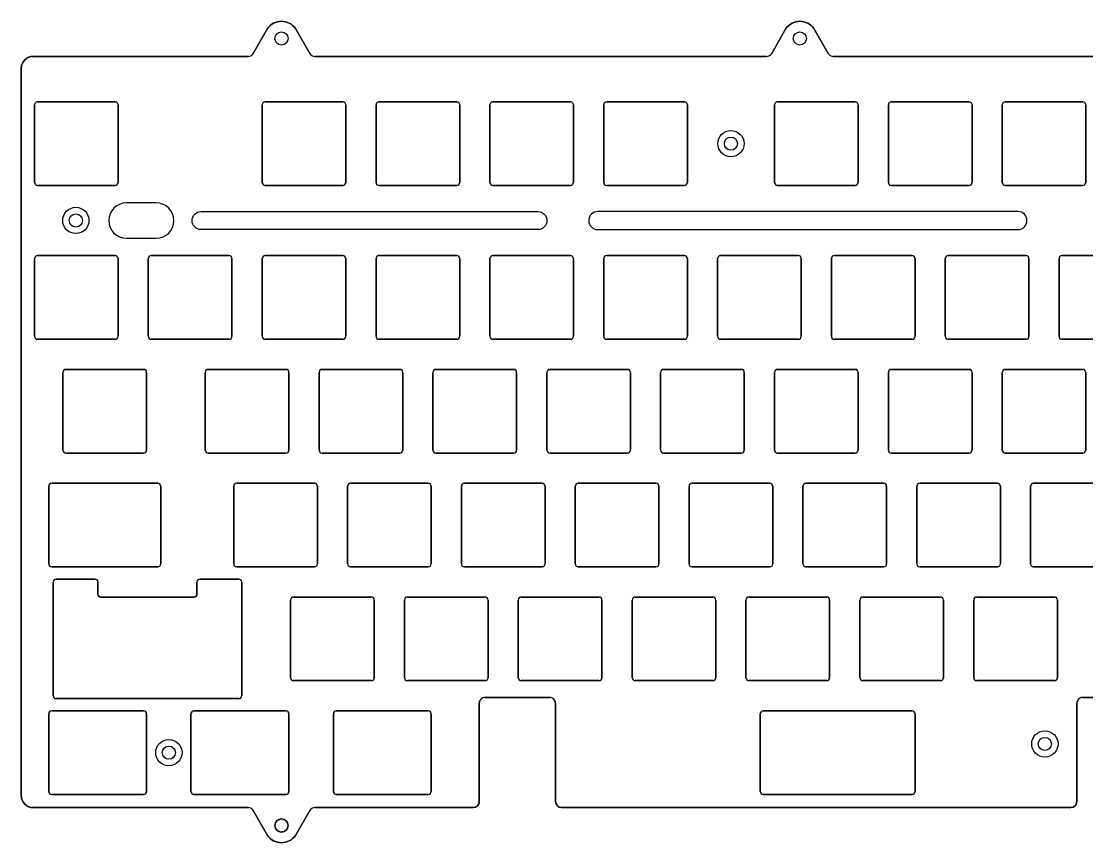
# Model space of a CAD drawing. Header units: millimetres. Extents: x 0 to 347, y -132 to 6.
# Drawn here: x 0.2 to 178.4, y -131.6 to 5.9 of the extents above; entities that cross this region are included whole.
import ezdxf

# ---------------------------------------------------------------- set-up
doc = ezdxf.new("R2010")
doc.units = ezdxf.units.MM
doc.layers.get('0').update_dxf_attribs({"linetype": 'CONTINUOUS'})

msp = doc.modelspace()

# ---------------------------------------------------------------- linework, layer by layer
for p, q in [((41.38, 4.71, 0), (39, 0.53, 0)), ((48.43, 0.53, 0), (46.04, 4.71, 0)), ((128.13, 4.71, 0), (125.75, 0.53, 0)), ((135.17, 0.53, 0), (132.79, 4.71, 0)), ((38.13, 0.03, 0), (2.18, 0.03, 0)), ((124.88, 0.03, 0), (49.3, 0.03, 0)), ((211.62, 0.03, 0), (136.04, 0.03, 0)), ((0.18, -1.97, 0), (0.18, -123.73, 0)), ((2.38, -21.08, 0), (2.38, -8.08, 0)), ((2.88, -7.58, 0), (15.88, -7.58, 0)), ((16.38, -8.08, 0), (16.38, -21.08, 0)), ((40.48, -21.08, 0), (40.48, -8.08, 0)), ((40.98, -7.58, 0), (53.98, -7.58, 0)), ((54.48, -8.08, 0), (54.48, -21.08, 0)), ((59.53, -21.08, 0), (59.53, -8.08, 0)), ((60.03, -7.58, 0), (73.03, -7.58, 0)), ((73.53, -8.08, 0), (73.53, -21.08, 0)), ((78.58, -21.08, 0), (78.58, -8.08, 0)), ((79.08, -7.58, 0), (92.08, -7.58, 0)), ((92.58, -8.08, 0), (92.58, -21.08, 0)), ((97.63, -21.08, 0), (97.63, -8.08, 0)), ((98.13, -7.58, 0), (111.13, -7.58, 0)), ((111.63, -8.08, 0), (111.63, -21.08, 0)), ((126.21, -21.08, 0), (126.21, -8.08, 0)), ((126.71, -7.58, 0), (139.71, -7.58, 0)), ((140.21, -8.08, 0), (140.21, -21.08, 0)), ((145.26, -21.08, 0), (145.26, -8.08, 0)), ((145.76, -7.58, 0), (158.76, -7.58, 0)), ((159.26, -8.08, 0), (159.26, -21.08, 0)), ((164.31, -21.08, 0), (164.31, -8.08, 0)), ((164.81, -7.58, 0), (177.81, -7.58, 0)), ((178.31, -8.08, 0), (178.31, -21.08, 0)), ((15.88, -21.58, 0), (2.88, -21.58, 0)), ((53.98, -21.58, 0), (40.98, -21.58, 0)), ((73.03, -21.58, 0), (60.03, -21.58, 0)), ((92.08, -21.58, 0), (79.08, -21.58, 0)), ((111.13, -21.58, 0), (98.13, -21.58, 0)), ((139.71, -21.58, 0), (126.71, -21.58, 0)), ((158.76, -21.58, 0), (145.76, -21.58, 0)), ((177.81, -21.58, 0), (164.81, -21.58, 0)), ((2.38, -46.83, 0), (2.38, -33.83, 0)), ((2.88, -33.33, 0), (15.88, -33.33, 0)), ((16.38, -33.83, 0), (16.38, -46.83, 0)), ((21.43, -46.83, 0), (21.43, -33.83, 0)), ((21.93, -33.33, 0), (34.93, -33.33, 0)), ((35.43, -33.83, 0), (35.43, -46.83, 0)), ((40.48, -46.83, 0), (40.48, -33.83, 0)), ((40.98, -33.33, 0), (53.98, -33.33, 0)), ((54.48, -33.83, 0), (54.48, -46.83, 0)), ((59.53, -46.83, 0), (59.53, -33.83, 0)), ((60.03, -33.33, 0), (73.03, -33.33, 0)), ((73.53, -33.83, 0), (73.53, -46.83, 0)), ((78.58, -46.83, 0), (78.58, -33.83, 0)), ((79.08, -33.33, 0), (92.08, -33.33, 0)), ((92.58, -33.83, 0), (92.58, -46.83, 0)), ((97.63, -46.83, 0), (97.63, -33.83, 0)), ((98.13, -33.33, 0), (111.13, -33.33, 0)), ((111.63, -33.83, 0), (111.63, -46.83, 0)), ((116.68, -46.83, 0), (116.68, -33.83, 0)), ((117.18, -33.33, 0), (130.18, -33.33, 0)), ((130.68, -33.83, 0), (130.68, -46.83, 0)), ((135.73, -46.83, 0), (135.73, -33.83, 0)), ((136.23, -33.33, 0), (149.23, -33.33, 0)), ((149.73, -33.83, 0), (149.73, -46.83, 0)), ((154.78, -46.83, 0), (154.78, -33.83, 0)), ((155.28, -33.33, 0), (168.28, -33.33, 0)), ((168.78, -33.83, 0), (168.78, -46.83, 0)), ((173.83, -46.83, 0), (173.83, -33.83, 0)), ((174.33, -33.33, 0), (187.33, -33.33, 0)), ((15.88, -47.33, 0), (2.88, -47.33, 0)), ((34.93, -47.33, 0), (21.93, -47.33, 0)), ((53.98, -47.33, 0), (40.98, -47.33, 0)), ((73.03, -47.33, 0), (60.03, -47.33, 0)), ((92.08, -47.33, 0), (79.08, -47.33, 0)), ((111.13, -47.33, 0), (98.13, -47.33, 0)), ((130.18, -47.33, 0), (117.18, -47.33, 0)), ((149.23, -47.33, 0), (136.23, -47.33, 0)), ((168.28, -47.33, 0), (155.28, -47.33, 0)), ((187.33, -47.33, 0), (174.33, -47.33, 0)), ((7.14, -65.88, 0), (7.14, -52.88, 0)), ((7.64, -52.38, 0), (20.64, -52.38, 0)), ((21.14, -52.88, 0), (21.14, -65.88, 0)), ((30.96, -65.88, 0), (30.96, -52.88, 0)), ((31.46, -52.38, 0), (44.46, -52.38, 0)), ((44.96, -52.88, 0), (44.96, -65.88, 0)), ((50.01, -65.88, 0), (50.01, -52.88, 0)), ((50.51, -52.38, 0), (63.51, -52.38, 0)), ((64.01, -52.88, 0), (64.01, -65.88, 0)), ((69.06, -65.88, 0), (69.06, -52.88, 0)), ((69.56, -52.38, 0), (82.56, -52.38, 0)), ((83.06, -52.88, 0), (83.06, -65.88, 0)), ((88.11, -65.88, 0), (88.11, -52.88, 0)), ((88.61, -52.38, 0), (101.61, -52.38, 0)), ((102.11, -52.88, 0), (102.11, -65.88, 0)), ((107.16, -65.88, 0), (107.16, -52.88, 0)), ((107.66, -52.38, 0), (120.66, -52.38, 0)), ((121.16, -52.88, 0), (121.16, -65.88, 0)), ((126.21, -65.88, 0), (126.21, -52.88, 0)), ((126.71, -52.38, 0), (139.71, -52.38, 0)), ((140.21, -52.88, 0), (140.21, -65.88, 0)), ((145.26, -65.88, 0), (145.26, -52.88, 0)), ((145.76, -52.38, 0), (158.76, -52.38, 0)), ((159.26, -52.88, 0), (159.26, -65.88, 0)), ((164.31, -65.88, 0), (164.31, -52.88, 0)), ((164.81, -52.38, 0), (177.81, -52.38, 0)), ((178.31, -52.88, 0), (178.31, -65.88, 0)), ((20.64, -66.38, 0), (7.64, -66.38, 0)), ((44.46, -66.38, 0), (31.46, -66.38, 0)), ((63.51, -66.38, 0), (50.51, -66.38, 0)), ((82.56, -66.38, 0), (69.56, -66.38, 0)), ((101.61, -66.38, 0), (88.61, -66.38, 0)), ((120.66, -66.38, 0), (107.66, -66.38, 0)), ((139.71, -66.38, 0), (126.71, -66.38, 0)), ((158.76, -66.38, 0), (145.76, -66.38, 0)), ((177.81, -66.38, 0), (164.81, -66.38, 0)), ((4.76, -84.93, 0), (4.76, -71.93, 0)), ((5.26, -71.43, 0), (23.02, -71.43, 0)), ((23.52, -71.93, 0), (23.52, -84.93, 0)), ((35.72, -84.93, 0), (35.72, -71.93, 0)), ((36.22, -71.43, 0), (49.22, -71.43, 0)), ((49.72, -71.93, 0), (49.72, -84.93, 0)), ((54.77, -84.93, 0), (54.77, -71.93, 0)), ((55.27, -71.43, 0), (68.27, -71.43, 0)), ((68.77, -71.93, 0), (68.77, -84.93, 0)), ((73.82, -84.93, 0), (73.82, -71.93, 0)), ((74.32, -71.43, 0), (87.32, -71.43, 0)), ((87.82, -71.93, 0), (87.82, -84.93, 0)), ((92.87, -84.93, 0), (92.87, -71.93, 0)), ((93.37, -71.43, 0), (106.37, -71.43, 0)), ((106.87, -71.93, 0), (106.87, -84.93, 0)), ((111.92, -84.93, 0), (111.92, -71.93, 0)), ((112.42, -71.43, 0), (125.42, -71.43, 0)), ((125.92, -71.93, 0), (125.92, -84.93, 0)), ((130.97, -84.93, 0), (130.97, -71.93, 0)), ((131.47, -71.43, 0), (144.47, -71.43, 0)), ((144.97, -71.93, 0), (144.97, -84.93, 0)), ((150.02, -84.93, 0), (150.02, -71.93, 0)), ((150.52, -71.43, 0), (163.52, -71.43, 0)), ((164.02, -71.93, 0), (164.02, -84.93, 0)), ((169.07, -84.93, 0), (169.07, -71.93, 0)), ((169.57, -71.43, 0), (182.57, -71.43, 0)), ((23.02, -85.43, 0), (5.26, -85.43, 0)), ((49.22, -85.43, 0), (36.22, -85.43, 0)), ((68.27, -85.43, 0), (55.27, -85.43, 0)), ((87.32, -85.43, 0), (74.32, -85.43, 0)), ((106.37, -85.43, 0), (93.37, -85.43, 0)), ((125.42, -85.43, 0), (112.42, -85.43, 0)), ((144.47, -85.43, 0), (131.47, -85.43, 0)), ((163.52, -85.43, 0), (150.52, -85.43, 0)), ((182.57, -85.43, 0), (169.57, -85.43, 0)), ((5.51, -106.98, 0), (5.51, -87.98, 0)), ((6.01, -87.48, 0), (12.51, -87.48, 0)), ((13.01, -87.98, 0), (13.01, -89.98, 0)), ((29.56, -89.98, 0), (29.56, -87.98, 0)), ((30.06, -87.48, 0), (36.56, -87.48, 0)), ((37.06, -87.98, 0), (37.06, -106.98, 0)), ((13.51, -90.48, 0), (29.06, -90.48, 0)), ((45.74, -90.48, 0), (58.74, -90.48, 0)), ((64.79, -90.48, 0), (77.79, -90.48, 0)), ((83.84, -90.48, 0), (96.84, -90.48, 0)), ((102.89, -90.48, 0), (115.89, -90.48, 0)), ((121.94, -90.48, 0), (134.94, -90.48, 0)), ((140.99, -90.48, 0), (153.99, -90.48, 0)), ((160.04, -90.48, 0), (173.04, -90.48, 0)), ((45.24, -103.98, 0), (45.24, -90.98, 0)), ((59.24, -90.98, 0), (59.24, -103.98, 0)), ((64.29, -103.98, 0), (64.29, -90.98, 0)), ((78.29, -90.98, 0), (78.29, -103.98, 0)), ((83.34, -103.98, 0), (83.34, -90.98, 0)), ((97.34, -90.98, 0), (97.34, -103.98, 0)), ((102.39, -103.98, 0), (102.39, -90.98, 0)), ((116.39, -90.98, 0), (116.39, -103.98, 0)), ((121.44, -103.98, 0), (121.44, -90.98, 0)), ((135.44, -90.98, 0), (135.44, -103.98, 0)), ((140.49, -103.98, 0), (140.49, -90.98, 0)), ((154.49, -90.98, 0), (154.49, -103.98, 0)), ((159.54, -103.98, 0), (159.54, -90.98, 0)), ((173.54, -90.98, 0), (173.54, -103.98, 0)), ((58.74, -104.48, 0), (45.74, -104.48, 0)), ((77.79, -104.48, 0), (64.79, -104.48, 0)), ((96.84, -104.48, 0), (83.84, -104.48, 0)), ((115.89, -104.48, 0), (102.89, -104.48, 0)), ((134.94, -104.48, 0), (121.94, -104.48, 0)), ((153.99, -104.48, 0), (140.99, -104.48, 0)), ((173.04, -104.48, 0), (160.04, -104.48, 0)), ((36.56, -107.48, 0), (6.01, -107.48, 0)), ((76.79, -124.73, 0), (76.79, -108.28, 0)), ((77.79, -107.28, 0), (88.58, -107.28, 0)), ((89.58, -108.28, 0), (89.58, -124.73, 0)), ((176.79, -124.73, 0), (176.79, -108.28, 0)), ((177.79, -107.28, 0), (183.79, -107.28, 0)), ((4.76, -123.03, 0), (4.76, -110.03, 0)), ((5.26, -109.53, 0), (20.64, -109.53, 0)), ((21.14, -110.03, 0), (21.14, -123.03, 0)), ((28.57, -123.03, 0), (28.57, -110.03, 0)), ((29.07, -109.53, 0), (44.46, -109.53, 0)), ((44.96, -110.03, 0), (44.96, -123.03, 0)), ((52.39, -123.03, 0), (52.39, -110.03, 0)), ((52.89, -109.53, 0), (68.27, -109.53, 0)), ((68.77, -110.03, 0), (68.77, -123.03, 0)), ((123.82, -123.03, 0), (123.82, -110.03, 0)), ((124.32, -109.53, 0), (149.23, -109.53, 0)), ((149.73, -110.03, 0), (149.73, -123.03, 0)), ((20.64, -123.53, 0), (5.26, -123.53, 0)), ((44.46, -123.53, 0), (29.07, -123.53, 0)), ((68.27, -123.53, 0), (52.89, -123.53, 0)), ((149.23, -123.53, 0), (124.32, -123.53, 0)), ((2.18, -125.73, 0), (38.13, -125.73, 0)), ((39, -126.24, 0), (41.38, -130.41, 0)), ((46.04, -130.41, 0), (48.43, -126.24, 0)), ((49.3, -125.73, 0), (75.79, -125.73, 0)), ((90.58, -125.73, 0), (175.79, -125.73, 0))]:
    msp.add_line(p, q)
msp.add_lwpolyline([(183.79, -107.28), (177.79, -107.28, 0.414214), (176.79, -108.28), (176.79, -124.73, -0.414214), (175.79, -125.73), (90.58, -125.73, -0.414214), (89.58, -124.73), (89.58, -108.28, 0.414214), (88.58, -107.28), (77.79, -107.28, 0.414214), (76.79, -108.28), (76.79, -124.73, -0.414214), (75.79, -125.73), (49.3, -125.73, 0.269353), (48.43, -126.24), (46.04, -130.41, -0.511628), (41.38, -130.41), (39, -126.24, 0.269353), (38.13, -125.73), (2.18, -125.73, -0.414214), (0.18, -123.73), (0.18, -1.97, -0.414214), (2.18, 0.03), (38.13, 0.03, 0.269353), (39, 0.53), (41.38, 4.71, -0.511628), (46.04, 4.71), (48.43, 0.53, 0.269353), (49.3, 0.03), (124.88, 0.03, 0.269353), (125.75, 0.53), (128.13, 4.71, -0.511628), (132.79, 4.71), (135.17, 0.53, 0.269353), (136.04, 0.03), (211.62, 0.03, 0.269353)], format="xyb")
for points in [[(16.38, -21.08), (16.38, -8.08, 0.414214), (15.88, -7.58), (2.88, -7.58, 0.414214), (2.38, -8.08), (2.38, -21.08, 0.414214), (2.88, -21.58), (15.88, -21.58, 0.414214)], [(54.48, -21.08), (54.48, -8.08, 0.414214), (53.98, -7.58), (40.98, -7.58, 0.414214), (40.48, -8.08), (40.48, -21.08, 0.414214), (40.98, -21.58), (53.98, -21.58, 0.414214)], [(73.53, -21.08), (73.53, -8.08, 0.414214), (73.03, -7.58), (60.03, -7.58, 0.414214), (59.53, -8.08), (59.53, -21.08, 0.414214), (60.03, -21.58), (73.03, -21.58, 0.414214)], [(92.58, -21.08), (92.58, -8.08, 0.414214), (92.08, -7.58), (79.08, -7.58, 0.414214), (78.58, -8.08), (78.58, -21.08, 0.414214), (79.08, -21.58), (92.08, -21.58, 0.414214)], [(111.63, -21.08), (111.63, -8.08, 0.414214), (111.13, -7.58), (98.13, -7.58, 0.414214), (97.63, -8.08), (97.63, -21.08, 0.414214), (98.13, -21.58), (111.13, -21.58, 0.414214)], [(140.21, -21.08), (140.21, -8.08, 0.414214), (139.71, -7.58), (126.71, -7.58, 0.414214), (126.21, -8.08), (126.21, -21.08, 0.414214), (126.71, -21.58), (139.71, -21.58, 0.414214)], [(159.26, -21.08), (159.26, -8.08, 0.414214), (158.76, -7.58), (145.76, -7.58, 0.414214), (145.26, -8.08), (145.26, -21.08, 0.414214), (145.76, -21.58), (158.76, -21.58, 0.414214)], [(178.31, -21.08), (178.31, -8.08, 0.414214), (177.81, -7.58), (164.81, -7.58, 0.414214), (164.31, -8.08), (164.31, -21.08, 0.414214), (164.81, -21.58), (177.81, -21.58, 0.414214)], [(22.76, -24.51), (17.76, -24.51, 1), (17.76, -30.41), (22.76, -30.41, 1)], [(22.76, -24.51), (17.76, -24.51, 1), (17.76, -30.41), (22.76, -30.41, 1)], [(86.63, -25.96, -1), (86.63, -28.96), (30.26, -28.96, -1), (30.26, -25.96)], [(86.63, -25.96, -1), (86.63, -28.96), (30.26, -28.96, -1), (30.26, -25.96)], [(166.96, -25.96), (96.63, -25.96, 0.999999), (96.63, -28.96), (166.96, -28.96, 1)], [(166.96, -25.96), (96.63, -25.96, 0.999999), (96.63, -28.96), (166.96, -28.96, 1)], [(2.88, -47.33), (15.88, -47.33, 0.414214), (16.38, -46.83), (16.38, -33.83, 0.414214), (15.88, -33.33), (2.88, -33.33, 0.414214), (2.38, -33.83), (2.38, -46.83, 0.414214)], [(21.43, -33.83), (21.43, -46.83, 0.414214), (21.93, -47.33), (34.93, -47.33, 0.414214), (35.43, -46.83), (35.43, -33.83, 0.414214), (34.93, -33.33), (21.93, -33.33, 0.414214)], [(40.48, -33.83), (40.48, -46.83, 0.414214), (40.98, -47.33), (53.98, -47.33, 0.414214), (54.48, -46.83), (54.48, -33.83, 0.414214), (53.98, -33.33), (40.98, -33.33, 0.414214)], [(59.53, -33.83), (59.53, -46.83, 0.414214), (60.03, -47.33), (73.03, -47.33, 0.414214), (73.53, -46.83), (73.53, -33.83, 0.414214), (73.03, -33.33), (60.03, -33.33, 0.414214)], [(78.58, -33.83), (78.58, -46.83, 0.414214), (79.08, -47.33), (92.08, -47.33, 0.414214), (92.58, -46.83), (92.58, -33.83, 0.414214), (92.08, -33.33), (79.08, -33.33, 0.414214)], [(97.63, -33.83), (97.63, -46.83, 0.414214), (98.13, -47.33), (111.13, -47.33, 0.414214), (111.63, -46.83), (111.63, -33.83, 0.414214), (111.13, -33.33), (98.13, -33.33, 0.414214)], [(116.68, -33.83), (116.68, -46.83, 0.414214), (117.18, -47.33), (130.18, -47.33, 0.414214), (130.68, -46.83), (130.68, -33.83, 0.414214), (130.18, -33.33), (117.18, -33.33, 0.414214)], [(135.73, -33.83), (135.73, -46.83, 0.414214), (136.23, -47.33), (149.23, -47.33, 0.414214), (149.73, -46.83), (149.73, -33.83, 0.414214), (149.23, -33.33), (136.23, -33.33, 0.414214)], [(154.78, -33.83), (154.78, -46.83, 0.414214), (155.28, -47.33), (168.28, -47.33, 0.414214), (168.78, -46.83), (168.78, -33.83, 0.414214), (168.28, -33.33), (155.28, -33.33, 0.414214)], [(173.83, -33.83), (173.83, -46.83, 0.414214), (174.33, -47.33), (187.33, -47.33, 0.414214), (187.83, -46.83), (187.83, -33.83, 0.414214), (187.33, -33.33), (174.33, -33.33, 0.414214)], [(7.64, -66.38), (20.64, -66.38, 0.414214), (21.14, -65.88), (21.14, -52.88, 0.414214), (20.64, -52.38), (7.64, -52.38, 0.414214), (7.14, -52.88), (7.14, -65.88, 0.414214)], [(30.96, -52.88), (30.96, -65.88, 0.414214), (31.46, -66.38), (44.46, -66.38, 0.414214), (44.96, -65.88), (44.96, -52.88, 0.414214), (44.46, -52.38), (31.46, -52.38, 0.414214)], [(50.01, -52.88), (50.01, -65.88, 0.414214), (50.51, -66.38), (63.51, -66.38, 0.414214), (64.01, -65.88), (64.01, -52.88, 0.414214), (63.51, -52.38), (50.51, -52.38, 0.414214)], [(69.06, -52.88), (69.06, -65.88, 0.414214), (69.56, -66.38), (82.56, -66.38, 0.414214), (83.06, -65.88), (83.06, -52.88, 0.414214), (82.56, -52.38), (69.56, -52.38, 0.414214)], [(88.11, -52.88), (88.11, -65.88, 0.414214), (88.61, -66.38), (101.61, -66.38, 0.414214), (102.11, -65.88), (102.11, -52.88, 0.414214), (101.61, -52.38), (88.61, -52.38, 0.414214)], [(107.16, -52.88), (107.16, -65.88, 0.414214), (107.66, -66.38), (120.66, -66.38, 0.414214), (121.16, -65.88), (121.16, -52.88, 0.414214), (120.66, -52.38), (107.66, -52.38, 0.414214)], [(126.21, -52.88), (126.21, -65.88, 0.414214), (126.71, -66.38), (139.71, -66.38, 0.414214), (140.21, -65.88), (140.21, -52.88, 0.414214), (139.71, -52.38), (126.71, -52.38, 0.414214)], [(145.26, -52.88), (145.26, -65.88, 0.414214), (145.76, -66.38), (158.76, -66.38, 0.414214), (159.26, -65.88), (159.26, -52.88, 0.414214), (158.76, -52.38), (145.76, -52.38, 0.414214)], [(164.31, -52.88), (164.31, -65.88, 0.414214), (164.81, -66.38), (177.81, -66.38, 0.414214), (178.31, -65.88), (178.31, -52.88, 0.414214), (177.81, -52.38), (164.81, -52.38, 0.414214)], [(23.02, -71.43), (5.26, -71.43, 0.414214), (4.76, -71.93), (4.76, -84.93, 0.414214), (5.26, -85.43), (23.02, -85.43, 0.414214), (23.52, -84.93), (23.52, -71.93, 0.414214)], [(49.72, -84.93), (49.72, -71.93, 0.414214), (49.22, -71.43), (36.22, -71.43, 0.414214), (35.72, -71.93), (35.72, -84.93, 0.414214), (36.22, -85.43), (49.22, -85.43, 0.414214)], [(68.77, -84.93), (68.77, -71.93, 0.414214), (68.27, -71.43), (55.27, -71.43, 0.414214), (54.77, -71.93), (54.77, -84.93, 0.414214), (55.27, -85.43), (68.27, -85.43, 0.414214)], [(87.82, -84.93), (87.82, -71.93, 0.414214), (87.32, -71.43), (74.32, -71.43, 0.414214), (73.82, -71.93), (73.82, -84.93, 0.414214), (74.32, -85.43), (87.32, -85.43, 0.414214)], [(106.87, -84.93), (106.87, -71.93, 0.414214), (106.37, -71.43), (93.37, -71.43, 0.414214), (92.87, -71.93), (92.87, -84.93, 0.414214), (93.37, -85.43), (106.37, -85.43, 0.414214)], [(125.92, -84.93), (125.92, -71.93, 0.414214), (125.42, -71.43), (112.42, -71.43, 0.414214), (111.92, -71.93), (111.92, -84.93, 0.414214), (112.42, -85.43), (125.42, -85.43, 0.414214)], [(144.97, -84.93), (144.97, -71.93, 0.414214), (144.47, -71.43), (131.47, -71.43, 0.414214), (130.97, -71.93), (130.97, -84.93, 0.414214), (131.47, -85.43), (144.47, -85.43, 0.414214)], [(164.02, -84.93), (164.02, -71.93, 0.414214), (163.52, -71.43), (150.52, -71.43, 0.414214), (150.02, -71.93), (150.02, -84.93, 0.414214), (150.52, -85.43), (163.52, -85.43, 0.414214)], [(183.07, -84.93), (183.07, -71.93, 0.414214), (182.57, -71.43), (169.57, -71.43, 0.414214), (169.07, -71.93), (169.07, -84.93, 0.414214), (169.57, -85.43), (182.57, -85.43, 0.414214)], [(29.56, -89.98, -0.414214), (29.06, -90.48), (13.51, -90.48, -0.414214), (13.01, -89.98), (13.01, -87.98, 0.414214), (12.51, -87.48), (6.01, -87.48, 0.414214), (5.51, -87.98), (5.51, -106.98, 0.414214), (6.01, -107.48), (36.56, -107.48, 0.414214), (37.06, -106.98), (37.06, -87.98, 0.414214), (36.56, -87.48), (30.06, -87.48, 0.414214), (29.56, -87.98)], [(45.74, -104.48), (58.74, -104.48, 0.414214), (59.24, -103.98), (59.24, -90.98, 0.414214), (58.74, -90.48), (45.74, -90.48, 0.414214), (45.24, -90.98), (45.24, -103.98, 0.414214)], [(64.29, -90.98), (64.29, -103.98, 0.414214), (64.79, -104.48), (77.79, -104.48, 0.414214), (78.29, -103.98), (78.29, -90.98, 0.414214), (77.79, -90.48), (64.79, -90.48, 0.414214)], [(83.34, -90.98), (83.34, -103.98, 0.414214), (83.84, -104.48), (96.84, -104.48, 0.414214), (97.34, -103.98), (97.34, -90.98, 0.414214), (96.84, -90.48), (83.84, -90.48, 0.414214)], [(102.39, -90.98), (102.39, -103.98, 0.414214), (102.89, -104.48), (115.89, -104.48, 0.414214), (116.39, -103.98), (116.39, -90.98, 0.414214), (115.89, -90.48), (102.89, -90.48, 0.414214)], [(121.44, -90.98), (121.44, -103.98, 0.414214), (121.94, -104.48), (134.94, -104.48, 0.414214), (135.44, -103.98), (135.44, -90.98, 0.414214), (134.94, -90.48), (121.94, -90.48, 0.414214)], [(140.49, -90.98), (140.49, -103.98, 0.414214), (140.99, -104.48), (153.99, -104.48, 0.414214), (154.49, -103.98), (154.49, -90.98, 0.414214), (153.99, -90.48), (140.99, -90.48, 0.414214)], [(159.54, -90.98), (159.54, -103.98, 0.414214), (160.04, -104.48), (173.04, -104.48, 0.414214), (173.54, -103.98), (173.54, -90.98, 0.414214), (173.04, -90.48), (160.04, -90.48, 0.414214)], [(21.14, -123.03), (21.14, -110.03, 0.414214), (20.64, -109.53), (5.26, -109.53, 0.414214), (4.76, -110.03), (4.76, -123.03, 0.414214), (5.26, -123.53), (20.64, -123.53, 0.414214)], [(29.07, -123.53), (44.46, -123.53, 0.414214), (44.96, -123.03), (44.96, -110.03, 0.414214), (44.46, -109.53), (29.07, -109.53, 0.414214), (28.57, -110.03), (28.57, -123.03, 0.414214)], [(52.39, -110.03), (52.39, -123.03, 0.414214), (52.89, -123.53), (68.27, -123.53, 0.414214), (68.77, -123.03), (68.77, -110.03, 0.414214), (68.27, -109.53), (52.89, -109.53, 0.414214)], [(124.32, -123.53), (149.23, -123.53, 0.414214), (149.73, -123.03), (149.73, -110.03, 0.414214), (149.23, -109.53), (124.32, -109.53, 0.414214), (123.82, -110.03), (123.82, -123.03, 0.414214)]]:
    msp.add_lwpolyline(points, format="xyb", close=True)
for centre, radius in [((43.71, 3.03, 0), 1.1), ((43.71, 3.03), 1.1), ((130.46, 3.03, 0), 1.1), ((130.46, 3.03), 1.1), ((118.92, -14.58, 0), 2.2), ((118.92, -14.58), 2.2), ((118.92, -14.58), 1.1), ((9.3, -27.44, 0), 2.2), ((9.3, -27.44), 2.2), ((9.3, -27.44), 1.1), ((171.45, -115.07, 0), 2.2), ((171.45, -115.07), 2.2), ((171.45, -115.07), 1.1), ((24.87, -116.53, 0), 2.2), ((24.87, -116.53), 2.2), ((24.87, -116.53), 1.1), ((43.71, -128.73), 1.1)]:
    msp.add_circle(centre, radius)
at = {"extrusion": (5.66366e-08, 4.08609e-08, 1)}
for centre in [(43.71, 3.03, 0), (130.46, 3.03, 0)]:
    msp.add_arc(centre, 2.87, 35.8089, 144.1911, dxfattribs=at)
at = {"extrusion": (1.18987e-22, 5.71594e-08, 1)}
msp.add_arc((2.18, -1.97, 0), 2, 90, 180, dxfattribs=at)
for centre, radius, start, end in [((38.13, 1.03, 0), 1, 270, 330.3), ((49.3, 1.03, 0), 1, 209.7, 270), ((124.88, 1.03, 0), 1, 270, 330.3), ((136.04, 1.03, 0), 1, 209.7, 270), ((2.88, -8.08, 0), 0.5, 90, 180), ((40.98, -8.08, 0), 0.5, 90, 180), ((60.03, -8.08, 0), 0.5, 90, 180), ((79.08, -8.08, 0), 0.5, 90, 180), ((98.13, -8.08, 0), 0.5, 90, 180), ((126.71, -8.08, 0), 0.5, 90, 180), ((145.76, -8.08, 0), 0.5, 90, 180), ((164.81, -8.08, 0), 0.5, 90, 180), ((2.88, -21.08, 0), 0.5, 180, 270), ((15.88, -21.08, 0), 0.5, -90, 0), ((40.98, -21.08, 0), 0.5, 180, 270), ((53.98, -21.08, 0), 0.5, -90, 0), ((60.03, -21.08, 0), 0.5, 180, 270), ((73.03, -21.08, 0), 0.5, -90, 0), ((79.08, -21.08, 0), 0.5, 180, 270), ((92.08, -21.08, 0), 0.5, -90, 0), ((98.13, -21.08, 0), 0.5, 180, 270), ((111.13, -21.08, 0), 0.5, -90, 0), ((126.71, -21.08, 0), 0.5, 180, 270), ((139.71, -21.08, 0), 0.5, -90, 0), ((145.76, -21.08, 0), 0.5, 180, 270), ((158.76, -21.08, 0), 0.5, -90, 0), ((164.81, -21.08, 0), 0.5, 180, 270), ((177.81, -21.08, 0), 0.5, -90, 0), ((2.88, -33.83, 0), 0.5, 90, 180), ((15.88, -33.83, 0), 0.5, 0, 90), ((21.93, -33.83, 0), 0.5, 90, 180), ((34.93, -33.83, 0), 0.5, 0, 90), ((40.98, -33.83, 0), 0.5, 90, 180), ((53.98, -33.83, 0), 0.5, 0, 90), ((60.03, -33.83, 0), 0.5, 90, 180), ((73.03, -33.83, 0), 0.5, 0, 90), ((79.08, -33.83, 0), 0.5, 90, 180), ((92.08, -33.83, 0), 0.5, 0, 90), ((98.13, -33.83, 0), 0.5, 90, 180), ((111.13, -33.83, 0), 0.5, 0, 90), ((117.18, -33.83, 0), 0.5, 90, 180), ((130.18, -33.83, 0), 0.5, 0, 90), ((136.23, -33.83, 0), 0.5, 90, 180), ((149.23, -33.83, 0), 0.5, 0, 90), ((155.28, -33.83, 0), 0.5, 90, 180), ((168.28, -33.83, 0), 0.5, 0, 90), ((174.33, -33.83, 0), 0.5, 90, 180), ((2.88, -46.83, 0), 0.5, 180, 270), ((34.93, -46.83, 0), 0.5, -90, 0), ((53.98, -46.83, 0), 0.5, -90, 0), ((73.03, -46.83, 0), 0.5, -90, 0), ((92.08, -46.83, 0), 0.5, -90, 0), ((111.13, -46.83, 0), 0.5, -90, 0), ((130.18, -46.83, 0), 0.5, -90, 0), ((149.23, -46.83, 0), 0.5, -90, 0), ((168.28, -46.83, 0), 0.5, -90, 0), ((7.64, -52.88, 0), 0.5, 90, 180), ((20.64, -52.88, 0), 0.5, 0, 90), ((31.46, -52.88, 0), 0.5, 90, 180), ((44.46, -52.88, 0), 0.5, 0, 90), ((50.51, -52.88, 0), 0.5, 90, 180), ((63.51, -52.88, 0), 0.5, 0, 90), ((69.56, -52.88, 0), 0.5, 90, 180), ((82.56, -52.88, 0), 0.5, 0, 90), ((88.61, -52.88, 0), 0.5, 90, 180), ((101.61, -52.88, 0), 0.5, 0, 90), ((107.66, -52.88, 0), 0.5, 90, 180), ((120.66, -52.88, 0), 0.5, 0, 90), ((126.71, -52.88, 0), 0.5, 90, 180), ((139.71, -52.88, 0), 0.5, 0, 90), ((145.76, -52.88, 0), 0.5, 90, 180), ((158.76, -52.88, 0), 0.5, 0, 90), ((164.81, -52.88, 0), 0.5, 90, 180), ((177.81, -52.88, 0), 0.5, 0, 90), ((7.64, -65.88, 0), 0.5, 180, 270), ((44.46, -65.88, 0), 0.5, -90, 0), ((63.51, -65.88, 0), 0.5, -90, 0), ((82.56, -65.88, 0), 0.5, -90, 0), ((101.61, -65.88, 0), 0.5, -90, 0), ((120.66, -65.88, 0), 0.5, -90, 0), ((139.71, -65.88, 0), 0.5, -90, 0), ((158.76, -65.88, 0), 0.5, -90, 0), ((177.81, -65.88, 0), 0.5, -90, 0), ((23.02, -71.93, 0), 0.5, 0, 90), ((36.22, -71.93, 0), 0.5, 90, 180), ((55.27, -71.93, 0), 0.5, 90, 180), ((74.32, -71.93, 0), 0.5, 90, 180), ((93.37, -71.93, 0), 0.5, 90, 180), ((112.42, -71.93, 0), 0.5, 90, 180), ((131.47, -71.93, 0), 0.5, 90, 180), ((150.52, -71.93, 0), 0.5, 90, 180), ((169.57, -71.93, 0), 0.5, 90, 180), ((5.26, -84.93, 0), 0.5, 180, 270), ((23.02, -84.93, 0), 0.5, -90, 0), ((36.22, -84.93, 0), 0.5, 180, 270), ((49.22, -84.93, 0), 0.5, -90, 0), ((55.27, -84.93, 0), 0.5, 180, 270), ((68.27, -84.93, 0), 0.5, -90, 0), ((74.32, -84.93, 0), 0.5, 180, 270), ((87.32, -84.93, 0), 0.5, -90, 0), ((93.37, -84.93, 0), 0.5, 180, 270), ((106.37, -84.93, 0), 0.5, -90, 0), ((112.42, -84.93, 0), 0.5, 180, 270), ((125.42, -84.93, 0), 0.5, -90, 0), ((131.47, -84.93, 0), 0.5, 180, 270), ((144.47, -84.93, 0), 0.5, -90, 0), ((150.52, -84.93, 0), 0.5, 180, 270), ((163.52, -84.93, 0), 0.5, -90, 0), ((169.57, -84.93, 0), 0.5, 180, 270), ((6.01, -87.98, 0), 0.5, 90, 180), ((12.51, -87.98, 0), 0.5, 0, 90), ((30.06, -87.98, 0), 0.5, 90, 180), ((36.56, -87.98, 0), 0.5, 0, 90), ((29.06, -89.98, 0), 0.5, -90, 0), ((45.74, -90.98, 0), 0.5, 90, 180), ((58.74, -90.98, 0), 0.5, 0, 90), ((64.79, -90.98, 0), 0.5, 90, 180), ((77.79, -90.98, 0), 0.5, 0, 90), ((83.84, -90.98, 0), 0.5, 90, 180), ((96.84, -90.98, 0), 0.5, 0, 90), ((102.89, -90.98, 0), 0.5, 90, 180), ((115.89, -90.98, 0), 0.5, 0, 90), ((121.94, -90.98, 0), 0.5, 90, 180), ((134.94, -90.98, 0), 0.5, 0, 90), ((140.99, -90.98, 0), 0.5, 90, 180), ((153.99, -90.98, 0), 0.5, 0, 90), ((160.04, -90.98, 0), 0.5, 90, 180), ((173.04, -90.98, 0), 0.5, 0, 90), ((45.74, -103.98, 0), 0.5, 180, 270), ((58.74, -103.98, 0), 0.5, -90, 0), ((77.79, -103.98, 0), 0.5, -90, 0), ((96.84, -103.98, 0), 0.5, -90, 0), ((115.89, -103.98, 0), 0.5, -90, 0), ((134.94, -103.98, 0), 0.5, -90, 0), ((153.99, -103.98, 0), 0.5, -90, 0), ((173.04, -103.98, 0), 0.5, -90, 0), ((6.01, -106.98, 0), 0.5, 180, 270), ((36.56, -106.98, 0), 0.5, -90, 0), ((77.79, -108.28, 0), 1, 90, 180), ((88.58, -108.28, 0), 1, 0, 90), ((177.79, -108.28, 0), 1, 90, 180), ((5.26, -110.03, 0), 0.5, 90, 180), ((29.07, -110.03, 0), 0.5, 90, 180), ((44.46, -110.03, 0), 0.5, 0, 90), ((52.89, -110.03, 0), 0.5, 90, 180), ((68.27, -110.03, 0), 0.5, 0, 90), ((124.32, -110.03, 0), 0.5, 90, 180), ((149.23, -110.03, 0), 0.5, 0, 90), ((5.26, -123.03, 0), 0.5, 180, 270), ((20.64, -123.03, 0), 0.5, -90, 0), ((29.07, -123.03, 0), 0.5, 180, 270), ((44.46, -123.03, 0), 0.5, -90, 0), ((68.27, -123.03, 0), 0.5, -90, 0), ((75.79, -124.73, 0), 1, -90, 0), ((124.32, -123.03, 0), 0.5, 180, 270), ((175.79, -124.73, 0), 1, -90, 0), ((38.13, -126.73, 0), 1, 29.7, 90), ((49.3, -126.73, 0), 1, 90, 150.3)]:
    msp.add_arc(centre, radius, start, end)
at = {"extrusion": (2.13962e-07, 0, 1)}
for centre in [(15.88, -8.08, 0), (53.98, -8.08, 0), (73.03, -8.08, 0), (92.08, -8.08, 0), (111.13, -8.08, 0), (139.71, -8.08, 0), (158.76, -8.08, 0), (177.81, -8.08, 0)]:
    msp.add_arc(centre, 0.5, 0, 90, dxfattribs=at)
at = {"extrusion": (-6.34755e-22, -1.42934e-07, 1)}
msp.add_arc((15.88, -46.83, 0), 0.5, 270, 360, dxfattribs=at)
at = {"extrusion": (-1.43839e-07, 0, 1)}
for centre in [(21.93, -46.83, 0), (40.98, -46.83, 0), (60.03, -46.83, 0), (79.08, -46.83, 0), (98.13, -46.83, 0), (117.18, -46.83, 0), (136.23, -46.83, 0), (155.28, -46.83, 0), (174.33, -46.83, 0)]:
    msp.add_arc(centre, 0.5, 180, 270, dxfattribs=at)
at = {"extrusion": (0, -1.0846e-07, 1)}
msp.add_arc((20.64, -65.88, 0), 0.5, 270, 360, dxfattribs=at)
at = {"extrusion": (-1.09365e-07, 0, 1)}
for centre in [(31.46, -65.88, 0), (50.51, -65.88, 0), (69.56, -65.88, 0), (88.61, -65.88, 0), (107.66, -65.88, 0), (126.71, -65.88, 0), (145.76, -65.88, 0), (164.81, -65.88, 0)]:
    msp.add_arc(centre, 0.5, 180, 270, dxfattribs=at)
at = {"extrusion": (2.20535e-22, 9.932e-08, 1)}
msp.add_arc((5.26, -71.93, 0), 0.5, 90, 180, dxfattribs=at)
at = {"extrusion": (9.84152e-08, 0, 1)}
for centre in [(49.22, -71.93, 0), (68.27, -71.93, 0), (87.32, -71.93, 0), (106.37, -71.93, 0), (125.42, -71.93, 0), (144.47, -71.93, 0), (163.52, -71.93, 0)]:
    msp.add_arc(centre, 0.5, 0, 90, dxfattribs=at)
at = {"extrusion": (-6.30443e-08, 0, 1)}
msp.add_arc((13.51, -89.98, 0), 0.5, 180, 270, dxfattribs=at)
at = {"extrusion": (-4.04163e-08, 0, 1)}
for centre in [(64.79, -103.98, 0), (83.84, -103.98, 0), (102.89, -103.98, 0), (121.94, -103.98, 0), (140.99, -103.98, 0), (160.04, -103.98, 0)]:
    msp.add_arc(centre, 0.5, 180, 270, dxfattribs=at)
at = {"extrusion": (2.9467e-08, 0, 1)}
msp.add_arc((20.64, -110.03, 0), 0.5, 0, 90, dxfattribs=at)
at = {"extrusion": (-1.16981e-09, 0, 1)}
msp.add_arc((2.18, -123.73, 0), 2, 180, 270, dxfattribs=at)
at = {"extrusion": (-5.94309e-09, 0, 1)}
msp.add_arc((52.89, -123.03, 0), 0.5, 180, 270, dxfattribs=at)
at = {"extrusion": (-1.43479e-09, 0, 1)}
msp.add_arc((90.58, -124.73, 0), 1, 180, 270, dxfattribs=at)
at = {"extrusion": (0, -5.03647e-09, 1)}
msp.add_arc((149.23, -123.03, 0), 0.5, -90, 0, dxfattribs=at)
for major_axis, start_param, end_param in [((1.1, 0), -1.570796, 4.712389), ((-2.33, 1.68), 1.249965, 3.141593)]:
    msp.add_ellipse((43.71, -128.73, 0), major_axis=major_axis, ratio=1, start_param=start_param, end_param=end_param)

doc.saveas('drawing.dxf')
